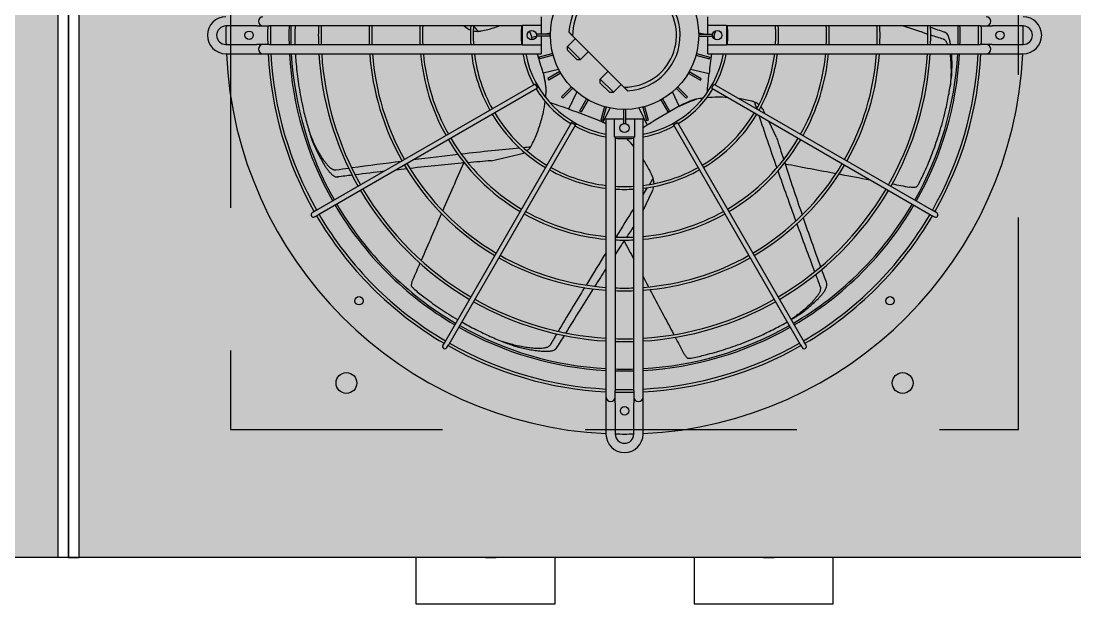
# Model space of a CAD drawing. Header units: metres. Extents: x 0 to 132, y -109 to 310.
# Drawn here: x 47.781 to 48.52, y 253.006 to 253.415 of the extents above; entities that cross this region are included whole.
import ezdxf

# ---------------------------------------------------------------- set-up
doc = ezdxf.new("R2010")
doc.units = ezdxf.units.M
doc.header["$LTSCALE"] = 0.036
doc.linetypes.add('HIDDEN', pattern=[9.525, 6.35, -3.175])
for name, color, linetype in [('elec psiktis', 170, 'Continuous'), ('elec psiktis exartimata', 170, 'Continuous'), ('fan klimatismos hatch', 21, 'Continuous')]:
    doc.layers.add(name, color=color, linetype=linetype)

# ---------------------------------------------------------------- blocks, each defined once
blk = doc.blocks.new('elec psiktis')
at = {"layer": 'fan klimatismos hatch'}
for points in [[(-2.3824, -0.0146), (-1.2059, -0.0146), (-1.2059, 2.2384), (-2.3824, 2.2384)], [(-0.0064, 2.2384), (-1.1829, 2.2384), (-1.1829, -0.0146), (-0.0064, -0.0146)]]:
    blk.add_hatch(color=256, dxfattribs=at).paths.add_polyline_path(points)
at = {"layer": 'elec psiktis'}
for p, q in [((-2.0192, 2.2884), (-2.0192, 2.2384)), ((-1.8692, 2.2884), (-2.0192, 2.2884)), ((-1.8692, 2.2384), (-1.8692, 2.2884)), ((-1.7192, 2.2884), (-1.7192, 2.2384)), ((-1.5692, 2.2884), (-1.7192, 2.2884)), ((-1.5692, 2.2384), (-1.5692, 2.2884)), ((-4.7844, 2.2384), (-0.0064, 2.2384)), ((-2.0192, 2.2384), (-1.8692, 2.2384)), ((-1.9442, 2.2384), (-1.9557, 2.2384)), ((-1.9442, 2.2384), (-1.9327, 2.2384)), ((-1.7192, 2.2384), (-1.5692, 2.2384)), ((-1.6442, 2.2384), (-1.6557, 2.2384)), ((-1.6442, 2.2384), (-1.6327, 2.2384)), ((-1.1944, 2.2384), (-1.2059, 2.2384)), ((-1.2059, 2.2384), (-1.2059, -0.0146)), ((-1.1944, 2.2384), (-1.1829, 2.2384)), ((-1.1944, 2.2384), (-1.1944, -0.0146)), ((-1.1944, -0.0146), (-1.1944, 2.2384)), ((-1.1829, -0.0146), (-1.1829, 2.2384))]:
    blk.add_line(p, q, dxfattribs=at)
at = {"layer": 'elec psiktis exartimata'}
for p, q in [((-1.8142, 2.1052), (-1.8142, 2.0717)), ((-1.8042, 2.1052), (-1.8042, 2.0717)), ((-1.7842, 2.0717), (-1.7842, 2.1052)), ((-1.7742, 2.0717), (-1.7742, 2.1052)), ((-1.8142, 2.0717), (-1.8142, 2.0652)), ((-1.8042, 2.0652), (-1.8042, 2.0717)), ((-1.7842, 2.0717), (-1.7842, 2.0652)), ((-1.7742, 2.0652), (-1.7742, 2.0717)), ((-1.8142, 2.0652), (-1.8142, 2.0587)), ((-1.8142, 2.0587), (-1.8142, 1.7652)), ((-1.8042, 2.0587), (-1.8042, 2.0652)), ((-1.8042, 2.0587), (-1.8042, 1.7852)), ((-1.7842, 2.0652), (-1.7842, 2.0587)), ((-1.7842, 1.7852), (-1.7842, 2.0587)), ((-1.7742, 2.0587), (-1.7742, 2.0652)), ((-1.7742, 1.7652), (-1.7742, 2.0587)), ((-1.9901, 2.0095), (-1.9881, 2.006)), ((-1.8514, 1.7692), (-1.9881, 2.006)), ((-1.9838, 2.0085), (-1.9858, 2.012)), ((-1.847, 1.7717), (-1.9838, 2.0085)), ((-1.7414, 1.7717), (-1.6046, 2.0085)), ((-1.737, 1.7692), (-1.6003, 2.006)), ((-1.6026, 2.012), (-1.6046, 2.0085)), ((-1.6003, 2.006), (-1.5983, 2.0095)), ((-2.131, 1.8667), (-2.1276, 1.8647)), ((-2.1251, 1.8691), (-2.1285, 1.8711)), ((-1.8907, 1.728), (-2.1276, 1.8647)), ((-1.8882, 1.7323), (-2.1251, 1.8691)), ((-1.7002, 1.7323), (-1.4633, 1.8691)), ((-1.6977, 1.728), (-1.4608, 1.8647)), ((-1.4599, 1.8711), (-1.4633, 1.8691)), ((-1.4608, 1.8647), (-1.4574, 1.8667)), ((-1.8142, 1.8641), (-1.824, 1.8438)), ((-1.6502, 1.8106), (-1.6809, 1.8036)), ((-1.9582, 1.7854), (-1.9498, 1.7679)), ((-1.8049, 1.7852), (-1.7835, 1.7852)), ((-1.8049, 1.7652), (-1.8049, 1.7852)), ((-1.7835, 1.7852), (-1.7835, 1.7652)), ((-1.847, 1.7717), (-1.8514, 1.7692)), ((-1.8178, 1.7672), (-1.8197, 1.7667)), ((-1.8159, 1.7522), (-1.8197, 1.7667)), ((-1.8098, 1.7536), (-1.8187, 1.7722)), ((-1.8139, 1.7527), (-1.8178, 1.7672)), ((-1.8049, 1.7652), (-1.8142, 1.7652)), ((-1.7952, 1.7652), (-1.8049, 1.7652)), ((-1.7932, 1.7702), (-1.7952, 1.7702)), ((-1.7952, 1.7551), (-1.7952, 1.7702)), ((-1.7932, 1.7551), (-1.7932, 1.7702)), ((-1.7835, 1.7652), (-1.7932, 1.7652)), ((-1.7742, 1.7652), (-1.7835, 1.7652)), ((-1.7712, 1.7691), (-1.7786, 1.7536)), ((-1.7744, 1.7527), (-1.7706, 1.7672)), ((-1.7715, 1.7692), (-1.7742, 1.7705)), ((-1.7725, 1.7522), (-1.7686, 1.7667)), ((-1.7686, 1.7667), (-1.7706, 1.7672)), ((-1.737, 1.7692), (-1.7414, 1.7717)), ((-1.946, 1.7599), (-1.9446, 1.757)), ((-1.8535, 1.7515), (-1.8572, 1.7497)), ((-1.8533, 1.7517), (-1.8458, 1.7363)), ((-1.8408, 1.7579), (-1.8426, 1.7569)), ((-1.835, 1.7439), (-1.8426, 1.7569)), ((-1.8333, 1.7449), (-1.8408, 1.7579)), ((-1.7551, 1.7449), (-1.7476, 1.7579)), ((-1.7533, 1.7439), (-1.7458, 1.7569)), ((-1.7458, 1.7569), (-1.7476, 1.7579)), ((-1.7426, 1.7363), (-1.7336, 1.7549)), ((-1.8607, 1.743), (-1.8621, 1.7416)), ((-1.8515, 1.731), (-1.8621, 1.7416)), ((-1.85, 1.7324), (-1.8607, 1.743)), ((-1.7383, 1.7324), (-1.7277, 1.743)), ((-1.7369, 1.731), (-1.7263, 1.7416)), ((-1.7263, 1.7416), (-1.7277, 1.743)), ((-1.8882, 1.7323), (-1.8907, 1.728)), ((-1.7382, 1.6757), (-1.7936, 1.7312)), ((-1.7906, 1.7282), (-1.7822, 1.7367)), ((-1.768, 1.7225), (-1.7822, 1.7367)), ((-1.7779, 1.7367), (-1.7822, 1.7367)), ((-1.7779, 1.7367), (-1.768, 1.7268)), ((-1.6977, 1.728), (-1.7002, 1.7323)), ((-1.876, 1.7235), (-1.877, 1.7218)), ((-1.864, 1.7143), (-1.877, 1.7218)), ((-1.863, 1.716), (-1.876, 1.7235)), ((-1.7765, 1.714), (-1.768, 1.7225)), ((-1.768, 1.7268), (-1.768, 1.7225)), ((-1.7254, 1.716), (-1.7124, 1.7235)), ((-1.7244, 1.7143), (-1.7114, 1.7218)), ((-1.7114, 1.7218), (-1.7124, 1.7235)), ((-1.7065, 1.716), (-1.7074, 1.72)), ((-1.8653, 1.7119), (-1.8854, 1.7165)), ((-1.7064, 1.7157), (-1.7231, 1.7119)), ((-2.1907, 1.6952), (-2.2242, 1.6952)), ((-2.1842, 1.6952), (-2.1907, 1.6952)), ((-2.1777, 1.6952), (-2.1842, 1.6952)), ((-1.8842, 1.6952), (-2.1777, 1.6952)), ((-1.8857, 1.7007), (-1.8862, 1.6988)), ((-1.8717, 1.6949), (-1.8862, 1.6988)), ((-1.8712, 1.6968), (-1.8857, 1.7007)), ((-1.8842, 1.6952), (-1.8842, 1.6858)), ((-1.7553, 1.6928), (-1.7468, 1.7013)), ((-1.7327, 1.6872), (-1.7468, 1.7013)), ((-1.7426, 1.7013), (-1.7468, 1.7013)), ((-1.7426, 1.7013), (-1.7327, 1.6914)), ((-1.7172, 1.6968), (-1.7027, 1.7007)), ((-1.7167, 1.6949), (-1.7022, 1.6988)), ((-1.7042, 1.6858), (-1.7042, 1.6952)), ((-1.4107, 1.6952), (-1.7042, 1.6952)), ((-1.7022, 1.6988), (-1.7027, 1.7007)), ((-1.4042, 1.6952), (-1.4107, 1.6952)), ((-1.3977, 1.6952), (-1.4042, 1.6952)), ((-1.3642, 1.6952), (-1.3977, 1.6952)), ((-2.1907, 1.6852), (-2.2242, 1.6852)), ((-2.1907, 1.6852), (-2.1842, 1.6852)), ((-2.1842, 1.6852), (-2.1777, 1.6852)), ((-1.9042, 1.6852), (-2.1777, 1.6852)), ((-1.9042, 1.6858), (-1.8842, 1.6858)), ((-1.9042, 1.6645), (-1.9042, 1.6858)), ((-1.8842, 1.6858), (-1.8842, 1.6762)), ((-1.7412, 1.6787), (-1.7327, 1.6872)), ((-1.7327, 1.6914), (-1.7327, 1.6872)), ((-1.7042, 1.6858), (-1.6842, 1.6858)), ((-1.7042, 1.6762), (-1.7042, 1.6858)), ((-1.6842, 1.6858), (-1.6842, 1.6645)), ((-1.4107, 1.6852), (-1.6842, 1.6852)), ((-1.4107, 1.6852), (-1.4042, 1.6852)), ((-1.4042, 1.6852), (-1.3977, 1.6852)), ((-1.3642, 1.6852), (-1.3977, 1.6852)), ((-1.8909, 1.6764), (-1.8918, 1.6724)), ((-1.8909, 1.6767), (-1.8893, 1.6764)), ((-1.8892, 1.6762), (-1.8892, 1.6742)), ((-1.8742, 1.6762), (-1.8892, 1.6762)), ((-1.8742, 1.6742), (-1.8892, 1.6742)), ((-1.8842, 1.6742), (-1.8842, 1.6645)), ((-1.8797, 1.6742), (-1.8742, 1.6729)), ((-1.7142, 1.6762), (-1.6992, 1.6762)), ((-1.7142, 1.6742), (-1.6992, 1.6742)), ((-1.7142, 1.6729), (-1.7087, 1.6742)), ((-1.7042, 1.6645), (-1.7042, 1.6742)), ((-1.6992, 1.6742), (-1.6992, 1.6762)), ((-1.699, 1.6764), (-1.6941, 1.6775)), ((-2.2242, 1.6652), (-2.1907, 1.6652)), ((-2.1842, 1.6652), (-2.1907, 1.6652)), ((-2.1777, 1.6652), (-2.1842, 1.6652)), ((-2.1777, 1.6652), (-1.9042, 1.6652)), ((-1.8842, 1.6645), (-1.9042, 1.6645)), ((-1.8842, 1.6645), (-1.8842, 1.6552)), ((-1.6842, 1.6645), (-1.7042, 1.6645)), ((-1.7042, 1.6552), (-1.7042, 1.6645)), ((-1.6842, 1.6652), (-1.4107, 1.6652)), ((-1.6213, 1.6652), (-1.6232, 1.6667)), ((-1.4042, 1.6652), (-1.4107, 1.6652)), ((-1.3977, 1.6652), (-1.4042, 1.6652)), ((-1.3977, 1.6652), (-1.3642, 1.6652))]:
    blk.add_line(p, q, dxfattribs=at)
at = {"layer": 'elec psiktis exartimata', "linetype": 'HIDDEN'}
for p, q in [((-1.3692, 2.1002), (-2.2192, 2.1002)), ((-2.2192, 2.1002), (-2.2192, 1.2502)), ((-1.3692, 1.2502), (-1.3692, 2.1002))]:
    blk.add_line(p, q, dxfattribs=at)
at = {"layer": 'elec psiktis exartimata'}
for centre, radius in [((-1.7942, 2.0802), 0.0045), ((-2.0942, 2.0502), 0.0112), ((-1.4942, 2.0502), 0.0112), ((-2.0806, 1.9615), 0.0045), ((-1.5078, 1.9615), 0.0045), ((-1.7942, 1.7752), 0.005), ((-1.7942, 1.6752), 0.08), ((-2.1992, 1.6752), 0.0045), ((-1.8942, 1.6752), 0.005), ((-1.6942, 1.6752), 0.005), ((-1.3892, 1.6752), 0.0045)]:
    blk.add_circle(centre, radius, dxfattribs=at)
for centre, radius, start, end in [((-1.7942, 2.1052), 0.02, 0, 180), ((-1.7942, 2.1052), 0.01, 0, 180), ((-1.7942, 1.6752), 0.43, 92.6659, 177.3341), ((-1.7942, 1.6752), 0.43, 88.6674, 91.3326), ((-1.7942, 1.6752), 0.43, 2.6659, 87.3341), ((-1.8092, 2.0652), 0.005, 0, 180), ((-1.7792, 2.0652), 0.005, 0, 180), ((-1.7942, 1.6752), 0.385, 92.9777, 119.6279), ((-1.7942, 1.6752), 0.385, 88.5116, 91.4884), ((-1.7942, 1.6752), 0.385, 60.3721, 87.0223), ((-1.7942, 1.6752), 0.382, 93.0012, 119.625), ((-1.7942, 1.6752), 0.382, 88.4999, 91.5001), ((-1.7942, 1.6752), 0.382, 60.375, 86.9988), ((-1.7942, 1.6752), 0.362, 93.1671, 119.6043), ((-1.7942, 1.6752), 0.362, 88.417, 91.583), ((-1.7942, 1.6752), 0.36, 88.4082, 91.5918), ((-1.7942, 1.6752), 0.362, 60.3957, 86.8329), ((-1.7942, 1.6752), 0.36, 93.1847, 119.6021), ((-1.7942, 1.6752), 0.36, 60.3979, 86.8153), ((-1.9879, 2.0107), 0.0025, 30, 210), ((-1.6004, 2.0107), 0.0025, 330, 150), ((-1.7942, 1.6752), 0.385, 120.3721, 149.6279), ((-1.7942, 1.6752), 0.382, 120.375, 149.625), ((-1.7942, 1.6752), 0.3303, 93.4714, 119.5663), ((-1.7942, 1.6752), 0.3273, 93.5033, 119.5624), ((-1.7942, 1.6752), 0.3303, 88.2651, 91.7349), ((-1.7942, 1.6752), 0.3273, 88.2492, 91.7508), ((-1.7942, 1.6752), 0.3303, 60.4337, 86.5286), ((-1.7942, 1.6752), 0.3273, 60.4376, 86.4967), ((-1.7942, 1.6752), 0.382, 30.375, 59.625), ((-1.7942, 1.6752), 0.385, 30.3721, 59.6279), ((-1.7942, 1.6752), 0.362, 120.3957, 149.6043), ((-1.7942, 1.6752), 0.36, 120.3979, 149.6021), ((-1.7942, 1.6752), 0.36, 30.3979, 59.6021), ((-1.7942, 1.6752), 0.362, 30.3957, 59.6043), ((-1.7942, 1.6752), 0.3303, 120.4337, 149.5663), ((-1.7942, 1.6752), 0.3273, 120.4376, 149.5624), ((-1.7942, 1.6752), 0.3273, 30.4376, 59.5624), ((-1.7942, 1.6752), 0.3303, 30.4337, 59.5663), ((-1.7942, 1.6752), 0.2756, 94.1616, 119.4803), ((-1.7942, 1.6752), 0.2726, 94.2074, 119.4745), ((-1.7942, 1.6752), 0.2756, 87.9206, 92.0794), ((-1.7942, 1.6752), 0.2726, 87.8977, 92.1023), ((-1.7942, 1.6752), 0.2756, 60.5197, 85.8384), ((-1.7942, 1.6752), 0.2726, 60.5255, 85.7926), ((-1.7942, 1.6752), 0.2756, 120.5197, 149.4803), ((-1.7942, 1.6752), 0.2726, 120.5255, 149.4745), ((-1.7942, 1.6752), 0.2726, 30.5255, 59.4745), ((-1.7942, 1.6752), 0.2756, 30.5197, 59.4803), ((-1.7942, 1.6752), 0.2209, 95.1946, 119.3516), ((-1.7942, 1.6752), 0.2179, 95.2663, 119.3426), ((-1.7942, 1.6752), 0.2209, 87.4054, 92.5946), ((-1.7942, 1.6752), 0.2179, 87.3696, 92.6304), ((-1.7942, 1.6752), 0.2209, 60.6484, 84.8054), ((-1.7942, 1.6752), 0.2179, 60.6574, 84.7337), ((-1.7942, 1.6752), 0.385, 150.3721, 177.0223), ((-2.1298, 1.8689), 0.0025, 60, 240), ((-1.7942, 1.6752), 0.2209, 120.6484, 149.3516), ((-1.7942, 1.6752), 0.2209, 30.6484, 59.3516), ((-1.4586, 1.8689), 0.0025, 300, 120), ((-1.7942, 1.6752), 0.385, 2.9777, 29.6279), ((-1.7942, 1.6752), 0.382, 150.375, 176.9988), ((-1.7942, 1.6752), 0.362, 150.3957, 176.8329), ((-1.7942, 1.6752), 0.2179, 120.6574, 149.3426), ((-1.7942, 1.6752), 0.2179, 30.6574, 59.3426), ((-1.7942, 1.6752), 0.362, 3.1671, 29.6043), ((-1.7942, 1.6752), 0.382, 3.0012, 29.625), ((-1.7942, 1.6752), 0.36, 150.3979, 176.8153), ((-1.806, 1.8351), 0.02, 154.2857, 170.6818), ((-1.7942, 1.6752), 0.36, 3.1847, 29.6021), ((-1.7942, 1.6752), 0.3303, 150.4337, 176.5286), ((-1.7942, 1.6752), 0.3273, 150.4376, 176.4967), ((-1.7942, 1.6752), 0.1662, 96.9115, 119.1381), ((-1.7942, 1.6752), 0.1632, 97.0392, 119.1223), ((-1.806, 1.8351), 0.02, 179.628, 195.846), ((-1.7942, 1.6752), 0.1662, 86.5505, 93.4495), ((-1.7942, 1.6752), 0.1632, 86.487, 93.513), ((-1.7942, 1.6752), 0.1662, 60.8619, 83.0885), ((-1.7942, 1.6752), 0.1632, 60.8777, 82.9608), ((-1.7942, 1.6752), 0.3273, 3.5033, 29.5624), ((-1.7942, 1.6752), 0.3303, 3.4714, 29.5663), ((-1.7942, 1.6752), 0.2756, 150.5197, 175.8384), ((-1.7942, 1.6752), 0.2726, 150.5255, 175.7926), ((-1.7942, 1.6752), 0.1662, 120.8619, 149.1381), ((-1.7942, 1.6752), 0.1632, 120.8777, 149.1223), ((-1.7942, 1.6752), 0.1632, 30.8777, 59.1223), ((-1.7942, 1.6752), 0.1662, 30.8619, 59.1381), ((-1.7942, 1.6752), 0.2726, 4.2074, 29.4745), ((-1.7942, 1.6752), 0.2756, 4.1616, 29.4803), ((-1.6765, 1.7841), 0.02, 128.1994, 144.4175), ((-1.6765, 1.7841), 0.02, 102.8571, 119.2532), ((-1.7942, 1.6752), 0.1115, 100.3332, 118.7152), ((-1.7942, 1.6752), 0.1115, 84.8545, 95.1455), ((-1.7942, 1.6752), 0.1115, 61.2848, 79.6668), ((-1.7942, 1.6752), 0.2209, 150.6484, 174.8054), ((-1.7942, 1.6752), 0.2179, 150.6574, 174.7337), ((-1.7942, 1.6752), 0.1085, 100.6222, 169.3778), ((-1.7942, 1.6752), 0.1085, 10.6222, 79.3778), ((-1.7942, 1.6752), 0.2179, 5.2663, 29.3426), ((-1.7942, 1.6752), 0.2209, 5.1946, 29.3516), ((-1.7942, 1.6752), 0.1115, 121.2848, 148.7152), ((-2.1152, 2.2316), 0.5467, 298.6254, 302.8344), ((-1.5593, 2.2731), 0.5467, 247.1969, 251.4059), ((-1.7942, 1.6752), 0.1115, 31.2848, 58.7152), ((-1.7942, 1.6752), 0.1662, 150.8619, 173.0885), ((-1.7942, 1.6752), 0.1632, 150.8777, 172.9608), ((-1.9266, 1.7657), 0.02, 205.7143, 222.1103), ((-1.7942, 1.6752), 0.1632, 7.0392, 29.1223), ((-1.7942, 1.6752), 0.1662, 6.9115, 29.1381), ((-1.9266, 1.7657), 0.02, 231.0566, 247.2746), ((-1.7942, 1.6752), 0.1115, 151.2848, 169.6668), ((-1.7942, 1.6752), 0.06, 93.1897, 356.8103), ((-1.7942, 1.6752), 0.056, 89.4153, 0.5847), ((-1.7942, 1.6752), 0.1115, 10.3332, 28.7152), ((-2.4294, 1.7711), 0.5467, 352.0111, 354.263), ((-1.1802, 1.8643), 0.5467, 195.7683, 198.0193), ((-2.2242, 1.6752), 0.02, 90, 270), ((-2.1842, 1.6902), 0.005, 90, 270), ((-1.4042, 1.6902), 0.005, 270, 90), ((-1.3642, 1.6752), 0.02, 270, 90), ((-2.2242, 1.6752), 0.01, 90, 270), ((-1.7942, 1.6752), 0.43, 178.6674, 180), ((-1.7942, 1.6752), 0.385, 178.5116, 180), ((-1.7942, 1.6752), 0.382, 178.4999, 180), ((-1.7942, 1.6752), 0.362, 178.417, 180), ((-1.7942, 1.6752), 0.36, 178.4082, 180), ((-1.7942, 1.6752), 0.3303, 178.2651, 180), ((-1.7942, 1.6752), 0.3273, 178.2492, 180), ((-1.7942, 1.6752), 0.2756, 177.9206, 180), ((-1.7942, 1.6752), 0.2726, 177.8977, 180), ((-1.7942, 1.6752), 0.2209, 177.4054, 180), ((-1.7942, 1.6752), 0.2179, 177.3696, 180), ((-1.7942, 1.6752), 0.1662, 176.5505, 180), ((-1.7942, 1.6752), 0.1632, 176.487, 180), ((-1.7942, 1.6752), 0.1115, 174.8545, 180), ((-1.7942, 1.6752), 0.1115, 354.8545, 5.1455), ((-1.7942, 1.6752), 0.1632, 356.487, 3.513), ((-1.7942, 1.6752), 0.1662, 356.5505, 3.4495), ((-1.7942, 1.6752), 0.2179, 357.3696, 2.6304), ((-1.7942, 1.6752), 0.2209, 357.4054, 2.5946), ((-1.7942, 1.6752), 0.2726, 357.8977, 2.1023), ((-1.7942, 1.6752), 0.2756, 357.9206, 2.0794), ((-1.7942, 1.6752), 0.3273, 358.2492, 1.7508), ((-1.7942, 1.6752), 0.3303, 358.2651, 1.7349), ((-1.7942, 1.6752), 0.36, 358.4082, 1.5918), ((-1.7942, 1.6752), 0.362, 358.417, 1.583), ((-1.7942, 1.6752), 0.382, 358.4999, 1.5001), ((-1.7942, 1.6752), 0.385, 358.5116, 1.4884), ((-1.7942, 1.6752), 0.43, 358.6674, 1.3326), ((-1.3642, 1.6752), 0.01, 270, 90), ((-1.7942, 1.6752), 0.43, 180, 181.3326), ((-1.7942, 1.6752), 0.385, 180, 181.4884), ((-1.7942, 1.6752), 0.382, 180, 181.5001), ((-1.7942, 1.6752), 0.362, 180, 181.583), ((-1.7942, 1.6752), 0.36, 180, 181.5918), ((-1.7942, 1.6752), 0.3303, 180, 181.7349), ((-1.7942, 1.6752), 0.3273, 180, 181.7508), ((-1.7942, 1.6752), 0.2756, 180, 182.0794), ((-1.7942, 1.6752), 0.2726, 180, 182.1023), ((-1.7942, 1.6752), 0.2209, 180, 182.5946), ((-1.7942, 1.6752), 0.2179, 180, 182.6304), ((-1.7942, 1.6752), 0.1662, 180, 183.4495), ((-1.7942, 1.6752), 0.1632, 180, 183.513), ((-1.7942, 1.6752), 0.1115, 180, 185.1455), ((-2.4294, 1.7711), 0.5467, 350.054, 350.2535), ((-1.1802, 1.8643), 0.5467, 199.6881, 199.9773), ((-2.1842, 1.6602), 0.005, 90, 270), ((-1.6356, 1.651), 0.02, 76.7708, 92.9889), ((-1.6356, 1.651), 0.02, 51.4286, 67.8246), ((-1.4042, 1.6602), 0.005, 270, 90)]:
    blk.add_arc(centre, radius, start, end, dxfattribs=at)
for centre, major_axis, ratio, start_param, end_param in [((0.3515, -3.1034), (3.4524, -7.1689), 0.040757, 2.343333, 2.346709), ((5.5287, 17.2044), (-7.433, -15.4348), 0.018843, 0.181938, 0.187017), ((5.5287, 17.2044), (-7.4676, -15.5066), 0.018843, 0.206114, 0.210059), ((0.3515, -3.1034), (3.4524, -7.1689), 0.040757, 2.333158, 2.342778), ((5.5287, 17.2044), (-7.433, -15.4348), 0.018843, 0.161837, 0.180909), ((5.5287, 17.2044), (-7.4676, -15.5066), 0.018843, 0.188944, 0.205219), ((-9.3697, 17.0828), (7.4676, -15.5066), 0.018843, 0.206114, 0.210059), ((0.3515, -3.1034), (3.4524, -7.1689), 0.040757, 2.330442, 2.332595), ((5.5287, 17.2044), (-7.433, -15.4348), 0.018843, 0.152276, 0.160637), ((5.5287, 17.2044), (-7.4676, -15.5066), 0.018843, 0.174837, 0.187941), ((-9.3697, 17.0828), (7.433, -15.4348), 0.018843, 0.181938, 0.187017), ((-4.1924, -2.9818), (-3.4524, -7.1689), 0.040757, 2.343333, 2.346709), ((-9.3697, 17.0828), (7.433, -15.4348), 0.018843, 0.161837, 0.180909), ((-9.3697, 17.0828), (7.4676, -15.5066), 0.018843, 0.188944, 0.205219), ((0.3515, -3.1034), (3.4524, -7.1689), 0.040757, 2.322894, 2.32675), ((5.5287, 17.2044), (-7.433, -15.4348), 0.018843, 0.137514, 0.145075), ((-4.1924, -2.9818), (-3.4524, -7.1689), 0.040757, 2.333158, 2.342778), ((5.5287, 17.2044), (-7.433, -15.4348), 0.018843, 0.129765, 0.135982), ((5.5287, 17.2044), (-7.4676, -15.5066), 0.018843, 0.155025, 0.168097), ((-9.3697, 17.0828), (7.433, -15.4348), 0.018843, 0.137514, 0.160637), ((-9.3697, 17.0828), (7.4676, -15.5066), 0.018843, 0.169281, 0.187941), ((-4.1924, -2.9818), (-3.4524, -7.1689), 0.040757, 2.322894, 2.332595), ((5.5287, 17.2044), (-7.4676, -15.5066), 0.018843, 0.144674, 0.147962), ((3.2797, 0.3733), (7.7574, -1.7706), 0.040757, 2.343333, 2.346709), ((3.2797, 0.3733), (7.7574, -1.7706), 0.040757, 2.333158, 2.339108), ((5.5287, 17.2044), (-7.4676, -15.5066), 0.018843, 0.13987, 0.143049), ((3.2797, 0.3733), (7.7574, -1.7706), 0.040757, 2.322894, 2.332595), ((14.9128, 5.6322), (-16.7019, -3.8121), 0.018843, 0.161837, 0.166074), ((14.9128, 5.6322), (-16.7019, -3.8121), 0.018843, 0.170423, 0.180909), ((14.9128, 5.6322), (-16.7019, -3.8121), 0.018843, 0.181938, 0.187017), ((14.9128, 5.6322), (-16.7795, -3.8298), 0.018843, 0.206114, 0.210059), ((-9.3697, 17.0828), (7.433, -15.4348), 0.018843, 0.124789, 0.135982), ((-9.3697, 17.0828), (7.4676, -15.5066), 0.018843, 0.146026, 0.168097), ((14.9128, 5.6322), (-16.7019, -3.8121), 0.018843, 0.124789, 0.135982), ((14.9128, 5.6322), (-16.7019, -3.8121), 0.018843, 0.137514, 0.160637), ((14.9128, 5.6322), (-16.7795, -3.8298), 0.018843, 0.169281, 0.185293), ((14.9128, 5.6322), (-16.7795, -3.8298), 0.018843, 0.189296, 0.205219), ((14.9128, 5.6322), (-16.7795, -3.8298), 0.018843, 0.13987, 0.143049), ((14.9128, 5.6322), (-16.7795, -3.8298), 0.018843, 0.144674, 0.168097), ((-1.9865, 1.7515), (-0.2922, -0.1407), 0.192511, 2.087387, 2.106047), ((-9.3697, 17.0828), (7.4676, -15.5066), 0.018843, 0.13987, 0.143016), ((-1.8544, 1.8731), (0.2922, -0.1407), 0.192511, -1.054205, -0.97772), ((-1.9738, 1.5724), (-0.0722, -0.3162), 0.192511, 2.087387, 2.163873), ((-18.5636, 5.3589), (16.7019, -3.8121), 0.018843, 0.181938, 0.187017), ((-18.5636, 5.3589), (16.7795, -3.8298), 0.018843, 0.206114, 0.210059), ((-18.5636, 5.3589), (16.7795, -3.8298), 0.018843, 0.19712, 0.205219), ((-1.677, 1.8457), (0.0722, -0.3162), 0.192511, -1.054205, -1.028833), ((11.7162, -8.9197), (13.4561, -10.7309), 0.018843, 3.281463, 3.284642)]:
    blk.add_ellipse(centre, major_axis=major_axis, ratio=ratio, start_param=start_param, end_param=end_param, dxfattribs=at)
for points, knots in [([(-1.8623, 2.0235), (-1.8629, 2.0235), (-1.8636, 2.0235), (-1.8654, 2.0235), (-1.8665, 2.0233), (-1.8677, 2.0231)], [23.505025, 23.505025, 23.505025, 23.505025, 25.859516, 25.859516, 30.318685, 30.318685, 30.318685, 30.318685]), ([(-1.8677, 2.0231), (-1.8722, 2.0221), (-1.8769, 2.021), (-1.8879, 2.0182), (-1.8944, 2.0164), (-1.9077, 2.0122), (-1.9145, 2.0099), (-1.9283, 2.0046), (-1.9353, 2.0017), (-1.9444, 1.9975), (-1.9464, 1.9965), (-1.9485, 1.9955)], [5.628237, 5.628237, 5.628237, 5.628237, 24.441601, 24.441601, 48.883202, 48.883202, 73.324803, 73.324803, 97.766405, 97.766405, 104.926774, 104.926774, 104.926774, 104.926774]), ([(-1.8623, 2.0235), (-1.8622, 2.0234), (-1.862, 2.0232), (-1.8614, 2.0227), (-1.861, 2.0222), (-1.8602, 2.0213), (-1.8598, 2.0208), (-1.8591, 2.0198), (-1.8587, 2.0193), (-1.8582, 2.0185), (-1.8581, 2.0182), (-1.8579, 2.0179)], [148.21489, 148.21489, 148.21489, 148.21489, 148.790276, 148.790276, 150.632855, 150.632855, 152.475435, 152.475435, 154.318014, 154.318014, 155.348889, 155.348889, 155.348889, 155.348889]), ([(-1.6731, 2.0095), (-1.6743, 2.0099), (-1.6755, 2.0102), (-1.6789, 2.0112), (-1.6811, 2.0117), (-1.6854, 2.0128), (-1.6876, 2.0132), (-1.692, 2.0141), (-1.6942, 2.0145), (-1.6985, 2.0151), (-1.7006, 2.0154), (-1.7038, 2.0157), (-1.705, 2.0158), (-1.7074, 2.0159), (-1.7086, 2.016), (-1.711, 2.0159), (-1.7122, 2.0159), (-1.714, 2.0157), (-1.7146, 2.0156), (-1.7157, 2.0154), (-1.7163, 2.0153), (-1.7176, 2.0149), (-1.7184, 2.0146), (-1.7195, 2.0139), (-1.7198, 2.0136), (-1.7203, 2.0131), (-1.7205, 2.0129), (-1.7206, 2.0126)], [72.856457, 72.856457, 72.856457, 72.856457, 76.498272, 76.498272, 82.972306, 82.972306, 89.446341, 89.446341, 95.920375, 95.920375, 102.39441, 102.39441, 105.823764, 105.823764, 109.253118, 109.253118, 112.682473, 112.682473, 114.39715, 114.39715, 116.111827, 116.111827, 118.548976, 118.548976, 119.767551, 119.767551, 120.608571, 120.608571, 120.608571, 120.608571]), ([(-1.7138, 2.0093), (-1.7136, 2.0096), (-1.7135, 2.0098), (-1.713, 2.0103), (-1.7127, 2.0106), (-1.712, 2.0111), (-1.7116, 2.0113), (-1.7108, 2.0117), (-1.7104, 2.0119), (-1.7095, 2.0122), (-1.709, 2.0123), (-1.7079, 2.0125), (-1.7074, 2.0126), (-1.7057, 2.0129), (-1.7046, 2.013), (-1.7023, 2.0131), (-1.7012, 2.0131), (-1.6989, 2.013), (-1.6978, 2.013), (-1.6948, 2.0127), (-1.6927, 2.0125), (-1.6887, 2.012), (-1.6866, 2.0116), (-1.6824, 2.0109), (-1.6804, 2.0104), (-1.6762, 2.0095), (-1.6741, 2.009), (-1.6687, 2.0075), (-1.6653, 2.0064), (-1.6621, 2.0053)], [116.818504, 116.818504, 116.818504, 116.818504, 117.674315, 117.674315, 118.90653, 118.90653, 120.138745, 120.138745, 121.370961, 121.370961, 122.9854, 122.9854, 124.599839, 124.599839, 127.828717, 127.828717, 131.057596, 131.057596, 134.286474, 134.286474, 140.459649, 140.459649, 146.632824, 146.632824, 152.805999, 152.805999, 158.979173, 158.979173, 169.240552, 169.240552, 169.240552, 169.240552]), ([(-1.6621, 2.0053), (-1.6645, 2.0063), (-1.6669, 2.0072), (-1.6706, 2.0086), (-1.6718, 2.009), (-1.6731, 2.0095)], [23.843624, 23.843624, 23.843624, 23.843624, 31.17572, 31.17572, 34.967352, 34.967352, 34.967352, 34.967352]), ([(-1.6399, 1.9955), (-1.6449, 1.9979), (-1.65, 2.0002), (-1.6574, 2.0034), (-1.6598, 2.0044), (-1.6621, 2.0053)], [104.926774, 104.926774, 104.926774, 104.926774, 122.208006, 122.208006, 129.840338, 129.840338, 129.840338, 129.840338]), ([(-1.9485, 1.9955), (-1.9534, 1.9931), (-1.9584, 1.9906), (-1.9655, 1.9868), (-1.9677, 1.9856), (-1.9698, 1.9844)], [104.926774, 104.926774, 104.926774, 104.926774, 122.208006, 122.208006, 129.682914, 129.682914, 129.682914, 129.682914]), ([(-1.6186, 1.9844), (-1.6235, 1.9872), (-1.6286, 1.9899), (-1.6358, 1.9935), (-1.6378, 1.9945), (-1.6399, 1.9955)], [79.270257, 79.270257, 79.270257, 79.270257, 97.766405, 97.766405, 104.926774, 104.926774, 104.926774, 104.926774]), ([(-1.9801, 1.9783), (-1.9811, 1.9776), (-1.9822, 1.9768), (-1.985, 1.9748), (-1.9868, 1.9734), (-1.9903, 1.9707), (-1.9921, 1.9693), (-1.9955, 1.9664), (-1.9971, 1.9649), (-2.0003, 1.962), (-2.0018, 1.9605), (-2.0041, 1.9581), (-2.0049, 1.9573), (-2.0065, 1.9555), (-2.0073, 1.9546), (-2.0088, 1.9526), (-2.0095, 1.9517), (-2.0104, 1.9502), (-2.0107, 1.9496), (-2.0113, 1.9486), (-2.0115, 1.9481), (-2.0121, 1.9468), (-2.0123, 1.946), (-2.0124, 1.9447), (-2.0124, 1.9443), (-2.0123, 1.9436), (-2.0123, 1.9433), (-2.0122, 1.9431)], [72.856457, 72.856457, 72.856457, 72.856457, 76.498272, 76.498272, 82.972306, 82.972306, 89.446341, 89.446341, 95.920375, 95.920375, 102.39441, 102.39441, 105.823764, 105.823764, 109.253118, 109.253118, 112.682473, 112.682473, 114.39715, 114.39715, 116.111827, 116.111827, 118.548976, 118.548976, 119.767551, 119.767551, 120.608571, 120.608571, 120.608571, 120.608571]), ([(-2.0053, 1.9464), (-2.0054, 1.9466), (-2.0055, 1.9469), (-2.0056, 1.9476), (-2.0056, 1.9481), (-2.0056, 1.9489), (-2.0055, 1.9493), (-2.0053, 1.9502), (-2.0052, 1.9506), (-2.0049, 1.9515), (-2.0047, 1.952), (-2.0042, 1.9529), (-2.0039, 1.9534), (-2.0031, 1.9549), (-2.0024, 1.9558), (-2.0011, 1.9577), (-2.0004, 1.9586), (-1.9989, 1.9603), (-1.9982, 1.9611), (-1.9961, 1.9634), (-1.9947, 1.9648), (-1.9917, 1.9677), (-1.9902, 1.9691), (-1.987, 1.9718), (-1.9854, 1.9732), (-1.982, 1.9758), (-1.9803, 1.9771), (-1.9771, 1.9795), (-1.9756, 1.9806), (-1.974, 1.9816)], [116.818504, 116.818504, 116.818504, 116.818504, 117.674315, 117.674315, 118.90653, 118.90653, 120.138745, 120.138745, 121.370961, 121.370961, 122.9854, 122.9854, 124.599839, 124.599839, 127.828717, 127.828717, 131.057596, 131.057596, 134.286474, 134.286474, 140.459649, 140.459649, 146.632824, 146.632824, 152.805999, 152.805999, 158.979173, 158.979173, 164.453305, 164.453305, 164.453305, 164.453305]), ([(-1.9741, 1.9819), (-1.975, 1.9814), (-1.9758, 1.9809), (-1.9778, 1.9797), (-1.979, 1.979), (-1.9801, 1.9783)], [28.432762, 28.432762, 28.432762, 28.432762, 31.17572, 31.17572, 34.967352, 34.967352, 34.967352, 34.967352]), ([(-1.568, 1.9495), (-1.5715, 1.9525), (-1.5753, 1.9554), (-1.5844, 1.9623), (-1.5899, 1.9663), (-1.6014, 1.974), (-1.6075, 1.9779), (-1.614, 1.9817), (-1.6141, 1.9818), (-1.6142, 1.9819)], [5.628237, 5.628237, 5.628237, 5.628237, 24.441601, 24.441601, 48.883202, 48.883202, 73.324803, 73.324803, 73.794065, 73.794065, 73.794065, 73.794065]), ([(-1.5643, 1.9456), (-1.5647, 1.9461), (-1.5651, 1.9466), (-1.5662, 1.948), (-1.5671, 1.9488), (-1.568, 1.9495)], [23.505025, 23.505025, 23.505025, 23.505025, 25.859516, 25.859516, 30.318685, 30.318685, 30.318685, 30.318685]), ([(-1.5643, 1.9456), (-1.5643, 1.9454), (-1.5643, 1.9452), (-1.5644, 1.9444), (-1.5645, 1.9438), (-1.5647, 1.9426), (-1.5648, 1.942), (-1.5652, 1.9408), (-1.5654, 1.9402), (-1.5657, 1.9393), (-1.5658, 1.939), (-1.566, 1.9386)], [148.21489, 148.21489, 148.21489, 148.21489, 148.790276, 148.790276, 150.632855, 150.632855, 152.475435, 152.475435, 154.318014, 154.318014, 155.348889, 155.348889, 155.348889, 155.348889]), ([(-2.112, 1.8346), (-2.1141, 1.8305), (-2.1162, 1.8262), (-2.1209, 1.8158), (-2.1235, 1.8096), (-2.1285, 1.7966), (-2.1309, 1.7898), (-2.1353, 1.7757), (-2.1374, 1.7684), (-2.1398, 1.7587), (-2.1404, 1.7565), (-2.1409, 1.7543)], [5.628237, 5.628237, 5.628237, 5.628237, 24.441601, 24.441601, 48.883202, 48.883202, 73.324803, 73.324803, 97.766405, 97.766405, 104.926774, 104.926774, 104.926774, 104.926774]), ([(-2.109, 1.8391), (-2.1094, 1.8386), (-2.1098, 1.8381), (-2.1109, 1.8367), (-2.1115, 1.8357), (-2.112, 1.8346)], [23.505025, 23.505025, 23.505025, 23.505025, 25.859516, 25.859516, 30.318685, 30.318685, 30.318685, 30.318685]), ([(-2.109, 1.8391), (-2.1088, 1.8391), (-2.1086, 1.8391), (-2.1078, 1.8393), (-2.1072, 1.8393), (-2.106, 1.8394), (-2.1054, 1.8394), (-2.1041, 1.8393), (-2.1035, 1.8393), (-2.1025, 1.8391), (-2.1022, 1.8391), (-2.1018, 1.839)], [148.21489, 148.21489, 148.21489, 148.21489, 148.790276, 148.790276, 150.632855, 150.632855, 152.475435, 152.475435, 154.318014, 154.318014, 155.348889, 155.348889, 155.348889, 155.348889]), ([(-1.8252, 1.8296), (-1.8251, 1.8293), (-1.825, 1.8289), (-1.8246, 1.8279), (-1.8244, 1.8273), (-1.8241, 1.8267)], [74.725099, 74.725099, 74.725099, 74.725099, 75.874264, 75.874264, 77.80458, 77.80458, 77.80458, 77.80458]), ([(-1.8241, 1.8267), (-1.8231, 1.8246), (-1.8221, 1.8225), (-1.8189, 1.8164), (-1.8166, 1.8125), (-1.8142, 1.8087)], [22.344079, 22.344079, 22.344079, 22.344079, 29.207025, 29.207025, 42.305301, 42.305301, 42.305301, 42.305301]), ([(-1.4573, 1.789), (-1.4578, 1.7901), (-1.4582, 1.7913), (-1.4596, 1.7945), (-1.4605, 1.7966), (-1.4624, 1.8006), (-1.4634, 1.8026), (-1.4655, 1.8066), (-1.4665, 1.8085), (-1.4687, 1.8123), (-1.4698, 1.8141), (-1.4716, 1.8168), (-1.4722, 1.8178), (-1.4736, 1.8197), (-1.4744, 1.8207), (-1.4759, 1.8226), (-1.4767, 1.8235), (-1.478, 1.8248), (-1.4784, 1.8252), (-1.4793, 1.826), (-1.4797, 1.8263), (-1.4808, 1.8271), (-1.4816, 1.8275), (-1.4828, 1.828), (-1.4832, 1.828), (-1.4839, 1.8281), (-1.4842, 1.8281), (-1.4845, 1.8281)], [72.856457, 72.856457, 72.856457, 72.856457, 76.498272, 76.498272, 82.972306, 82.972306, 89.446341, 89.446341, 95.920375, 95.920375, 102.39441, 102.39441, 105.823764, 105.823764, 109.253118, 109.253118, 112.682473, 112.682473, 114.39715, 114.39715, 116.111827, 116.111827, 118.548976, 118.548976, 119.767551, 119.767551, 120.608571, 120.608571, 120.608571, 120.608571]), ([(-1.4828, 1.8207), (-1.4825, 1.8207), (-1.4822, 1.8207), (-1.4815, 1.8207), (-1.4811, 1.8206), (-1.4802, 1.8203), (-1.4798, 1.8202), (-1.4791, 1.8198), (-1.4787, 1.8196), (-1.4779, 1.8191), (-1.4775, 1.8188), (-1.4766, 1.8181), (-1.4762, 1.8177), (-1.475, 1.8166), (-1.4742, 1.8157), (-1.4727, 1.814), (-1.472, 1.8131), (-1.4706, 1.8113), (-1.47, 1.8104), (-1.4683, 1.8079), (-1.4672, 1.8062), (-1.4651, 1.8026), (-1.464, 1.8008), (-1.462, 1.7971), (-1.4611, 1.7952), (-1.4592, 1.7914), (-1.4584, 1.7894), (-1.4561, 1.7842), (-1.4548, 1.781), (-1.4537, 1.7777)], [116.818504, 116.818504, 116.818504, 116.818504, 117.674315, 117.674315, 118.90653, 118.90653, 120.138745, 120.138745, 121.370961, 121.370961, 122.9854, 122.9854, 124.599839, 124.599839, 127.828717, 127.828717, 131.057596, 131.057596, 134.286474, 134.286474, 140.459649, 140.459649, 146.632824, 146.632824, 152.805999, 152.805999, 158.979173, 158.979173, 169.240552, 169.240552, 169.240552, 169.240552]), ([(-1.6943, 1.7931), (-1.6954, 1.791), (-1.6964, 1.7888), (-1.6994, 1.7821), (-1.7012, 1.7773), (-1.7043, 1.7678), (-1.7056, 1.7629), (-1.7075, 1.7542), (-1.7081, 1.7504), (-1.7086, 1.7466)], [22.344079, 22.344079, 22.344079, 22.344079, 29.207025, 29.207025, 43.810537, 43.810537, 58.414049, 58.414049, 69.687336, 69.687336, 69.687336, 69.687336]), ([(-1.6927, 1.7957), (-1.693, 1.7954), (-1.6932, 1.7951), (-1.6937, 1.7942), (-1.694, 1.7937), (-1.6943, 1.7931)], [74.725099, 74.725099, 74.725099, 74.725099, 75.874264, 75.874264, 77.80458, 77.80458, 77.80458, 77.80458]), ([(-1.4537, 1.7777), (-1.4544, 1.7802), (-1.4552, 1.7827), (-1.4564, 1.7864), (-1.4569, 1.7877), (-1.4573, 1.789)], [23.843624, 23.843624, 23.843624, 23.843624, 31.17572, 31.17572, 34.967352, 34.967352, 34.967352, 34.967352]), ([(-1.4475, 1.7543), (-1.4487, 1.7597), (-1.4501, 1.7651), (-1.4523, 1.7729), (-1.453, 1.7753), (-1.4537, 1.7777)], [104.926774, 104.926774, 104.926774, 104.926774, 122.208006, 122.208006, 129.840338, 129.840338, 129.840338, 129.840338]), ([(-1.7712, 1.769), (-1.7713, 1.7691), (-1.7714, 1.7691), (-1.7724, 1.7696), (-1.7733, 1.77), (-1.7742, 1.7705)], [51.900767, 51.900767, 51.900767, 51.900767, 52.250056, 52.250056, 55.469243, 55.469243, 55.469243, 55.469243]), ([(-2.1409, 1.7543), (-2.1421, 1.7489), (-2.1432, 1.7434), (-2.1447, 1.7354), (-2.1451, 1.7329), (-2.1455, 1.7305)], [104.926774, 104.926774, 104.926774, 104.926774, 122.208006, 122.208006, 129.840338, 129.840338, 129.840338, 129.840338]), ([(-1.8532, 1.7517), (-1.8533, 1.7516), (-1.8534, 1.7516), (-1.8555, 1.7505), (-1.8576, 1.7496), (-1.862, 1.7478), (-1.8642, 1.7469), (-1.8682, 1.7454), (-1.87, 1.7448), (-1.8719, 1.7441)], [51.900767, 51.900767, 51.900767, 51.900767, 52.250056, 52.250056, 59.476064, 59.476064, 66.702072, 66.702072, 72.30074, 72.30074, 72.30074, 72.30074]), ([(-1.4391, 1.6952), (-1.4393, 1.698), (-1.4395, 1.7009), (-1.4403, 1.7108), (-1.4411, 1.7179), (-1.4432, 1.7326), (-1.4445, 1.74), (-1.4465, 1.7498), (-1.447, 1.7521), (-1.4475, 1.7543)], [38.531666, 38.531666, 38.531666, 38.531666, 48.883202, 48.883202, 73.324803, 73.324803, 97.766405, 97.766405, 104.926774, 104.926774, 104.926774, 104.926774]), ([(-1.9343, 1.7472), (-1.9339, 1.7471), (-1.9336, 1.7469), (-1.9326, 1.7466), (-1.932, 1.7464), (-1.9314, 1.7463)], [74.725099, 74.725099, 74.725099, 74.725099, 75.874264, 75.874264, 77.80458, 77.80458, 77.80458, 77.80458]), ([(-1.9314, 1.7463), (-1.9291, 1.7457), (-1.9268, 1.7452), (-1.9222, 1.7443), (-1.92, 1.7439), (-1.9177, 1.7436)], [22.344079, 22.344079, 22.344079, 22.344079, 29.207025, 29.207025, 35.813429, 35.813429, 35.813429, 35.813429]), ([(-1.9055, 1.7423), (-1.9018, 1.7421), (-1.8981, 1.742), (-1.8906, 1.7421), (-1.8867, 1.7423), (-1.8829, 1.7427)], [47.666287, 47.666287, 47.666287, 47.666287, 58.414049, 58.414049, 69.687336, 69.687336, 69.687336, 69.687336]), ([(-1.8719, 1.7441), (-1.8714, 1.7442), (-1.871, 1.7443), (-1.87, 1.7445), (-1.8695, 1.7446), (-1.869, 1.7447)], [60.821368, 60.821368, 60.821368, 60.821368, 62.414931, 62.414931, 64.507113, 64.507113, 64.507113, 64.507113]), ([(-1.869, 1.7447), (-1.869, 1.7447), (-1.869, 1.7447), (-1.8656, 1.746), (-1.8624, 1.7473), (-1.8586, 1.7491), (-1.8579, 1.7494), (-1.8572, 1.7497)], [63.116183, 63.116183, 63.116183, 63.116183, 63.200181, 63.200181, 73.733544, 73.733544, 76.156299, 76.156299, 76.156299, 76.156299]), ([(-2.1455, 1.7305), (-2.1459, 1.7279), (-2.1462, 1.7254), (-2.1468, 1.7215), (-2.1469, 1.7201), (-2.1471, 1.7188)], [23.843624, 23.843624, 23.843624, 23.843624, 31.17572, 31.17572, 34.967352, 34.967352, 34.967352, 34.967352]), ([(-2.1451, 1.6952), (-2.1454, 1.6971), (-2.1457, 1.699), (-2.146, 1.7031), (-2.1462, 1.7052), (-2.1463, 1.7094), (-2.1464, 1.7115), (-2.1464, 1.7158), (-2.1463, 1.7179), (-2.1461, 1.7236), (-2.1458, 1.7271), (-2.1455, 1.7305)], [134.466889, 134.466889, 134.466889, 134.466889, 140.459649, 140.459649, 146.632824, 146.632824, 152.805999, 152.805999, 158.979173, 158.979173, 169.240552, 169.240552, 169.240552, 169.240552]), ([(-1.7096, 1.7355), (-1.7097, 1.7351), (-1.7097, 1.7346), (-1.7097, 1.7337), (-1.7098, 1.7331), (-1.7098, 1.7326)], [60.821368, 60.821368, 60.821368, 60.821368, 62.414931, 62.414931, 64.507113, 64.507113, 64.507113, 64.507113]), ([(-1.7098, 1.7326), (-1.7098, 1.7326), (-1.7098, 1.7326), (-1.7092, 1.7291), (-1.7086, 1.7256), (-1.7078, 1.7215), (-1.7076, 1.7208), (-1.7074, 1.72)], [63.116183, 63.116183, 63.116183, 63.116183, 63.200181, 63.200181, 73.733544, 73.733544, 76.156299, 76.156299, 76.156299, 76.156299]), ([(-1.7065, 1.7157), (-1.7065, 1.7158), (-1.7065, 1.7159), (-1.707, 1.7182), (-1.7075, 1.7204), (-1.7083, 1.7251), (-1.7087, 1.7274), (-1.7092, 1.7317), (-1.7094, 1.7336), (-1.7096, 1.7355)], [51.900767, 51.900767, 51.900767, 51.900767, 52.250056, 52.250056, 59.476064, 59.476064, 66.702072, 66.702072, 72.30074, 72.30074, 72.30074, 72.30074]), ([(-2.1471, 1.7188), (-2.1472, 1.7175), (-2.1473, 1.7163), (-2.1474, 1.7128), (-2.1475, 1.7105), (-2.1475, 1.706), (-2.1475, 1.7038), (-2.1474, 1.6994), (-2.1473, 1.6973), (-2.1471, 1.6952)], [72.856457, 72.856457, 72.856457, 72.856457, 76.498272, 76.498272, 82.972306, 82.972306, 89.446341, 89.446341, 95.760754, 95.760754, 95.760754, 95.760754]), ([(-2.1459, 1.6852), (-2.1457, 1.684), (-2.1455, 1.6828), (-2.1449, 1.6804), (-2.1446, 1.6792), (-2.144, 1.6775), (-2.1438, 1.677), (-2.1434, 1.6759), (-2.1431, 1.6754), (-2.1424, 1.6742), (-2.1419, 1.6735), (-2.141, 1.6726), (-2.1407, 1.6723), (-2.1401, 1.672), (-2.1398, 1.6719), (-2.1396, 1.6718)], [105.823819, 105.823819, 105.823819, 105.823819, 109.253118, 109.253118, 112.682473, 112.682473, 114.39715, 114.39715, 116.111827, 116.111827, 118.548976, 118.548976, 119.767551, 119.767551, 120.608571, 120.608571, 120.608571, 120.608571]), ([(-2.1379, 1.6792), (-2.1382, 1.6793), (-2.1384, 1.6794), (-2.139, 1.6797), (-2.1394, 1.68), (-2.14, 1.6806), (-2.1403, 1.6809), (-2.1409, 1.6816), (-2.1411, 1.6819), (-2.1416, 1.6827), (-2.1418, 1.6832), (-2.1423, 1.6842), (-2.1425, 1.6846), (-2.1427, 1.6852)], [116.818504, 116.818504, 116.818504, 116.818504, 117.674315, 117.674315, 118.90653, 118.90653, 120.138745, 120.138745, 121.370961, 121.370961, 122.9854, 122.9854, 124.549341, 124.549341, 124.549341, 124.549341]), ([(-1.4386, 1.6694), (-1.4386, 1.674), (-1.4386, 1.6788), (-1.4387, 1.6842), (-1.4387, 1.6847), (-1.4387, 1.6852)], [5.628237, 5.628237, 5.628237, 5.628237, 24.441601, 24.441601, 26.21864, 26.21864, 26.21864, 26.21864]), ([(-1.8908, 1.6767), (-1.8908, 1.6766), (-1.8909, 1.6765), (-1.8913, 1.6744), (-1.8918, 1.6725), (-1.8924, 1.6705)], [51.900767, 51.900767, 51.900767, 51.900767, 52.250056, 52.250056, 58.635791, 58.635791, 58.635791, 58.635791]), ([(-1.6397, 1.6706), (-1.642, 1.6701), (-1.6443, 1.6696), (-1.6508, 1.6679), (-1.6549, 1.6666), (-1.659, 1.6652)], [22.344079, 22.344079, 22.344079, 22.344079, 29.207025, 29.207025, 41.706566, 41.706566, 41.706566, 41.706566]), ([(-1.6367, 1.671), (-1.6371, 1.671), (-1.6374, 1.671), (-1.6385, 1.6708), (-1.6391, 1.6707), (-1.6397, 1.6706)], [74.725099, 74.725099, 74.725099, 74.725099, 75.874264, 75.874264, 77.80458, 77.80458, 77.80458, 77.80458]), ([(-1.4391, 1.6652), (-1.4391, 1.6654), (-1.439, 1.6656), (-1.4388, 1.667), (-1.4387, 1.6682), (-1.4386, 1.6694)], [24.928779, 24.928779, 24.928779, 24.928779, 25.859516, 25.859516, 30.318685, 30.318685, 30.318685, 30.318685])]:
    blk.add_open_spline(points, degree=3, knots=knots, dxfattribs=at)
for points in [[(-1.8042, 1.795), (-1.8018, 1.7921), (-1.7993, 1.7893), (-1.7967, 1.7866)], [(-1.8788, 1.7431), (-1.8764, 1.7434), (-1.8741, 1.7437), (-1.8719, 1.7441)], [(-1.7091, 1.7425), (-1.7093, 1.7402), (-1.7095, 1.7378), (-1.7096, 1.7355)], [(-1.8922, 1.6706), (-1.8921, 1.6712), (-1.8919, 1.6718), (-1.8918, 1.6724)]]:
    blk.add_open_spline(points, degree=3, dxfattribs=at)
for points in [[(-1.7936, 1.7312), (-1.7955, 1.733), (-1.7975, 1.7351)], [(-1.7343, 1.6718), (-1.7363, 1.6738), (-1.7382, 1.6757)]]:
    blk.add_rational_spline(points, [1, 1.00113807364, 1], degree=2, dxfattribs=at)

msp = doc.modelspace()

# ---------------------------------------------------------------- block references
at = {"layer": 'elec psiktis', "linetype": 'Continuous', "xscale": 0.6500000000014552, "yscale": 0.6500000000014552, "zscale": 0.65, "rotation": 180}
msp.add_blockref('elec psiktis', (47.03748, 254.49364), dxfattribs=at)

doc.saveas('drawing.dxf')
